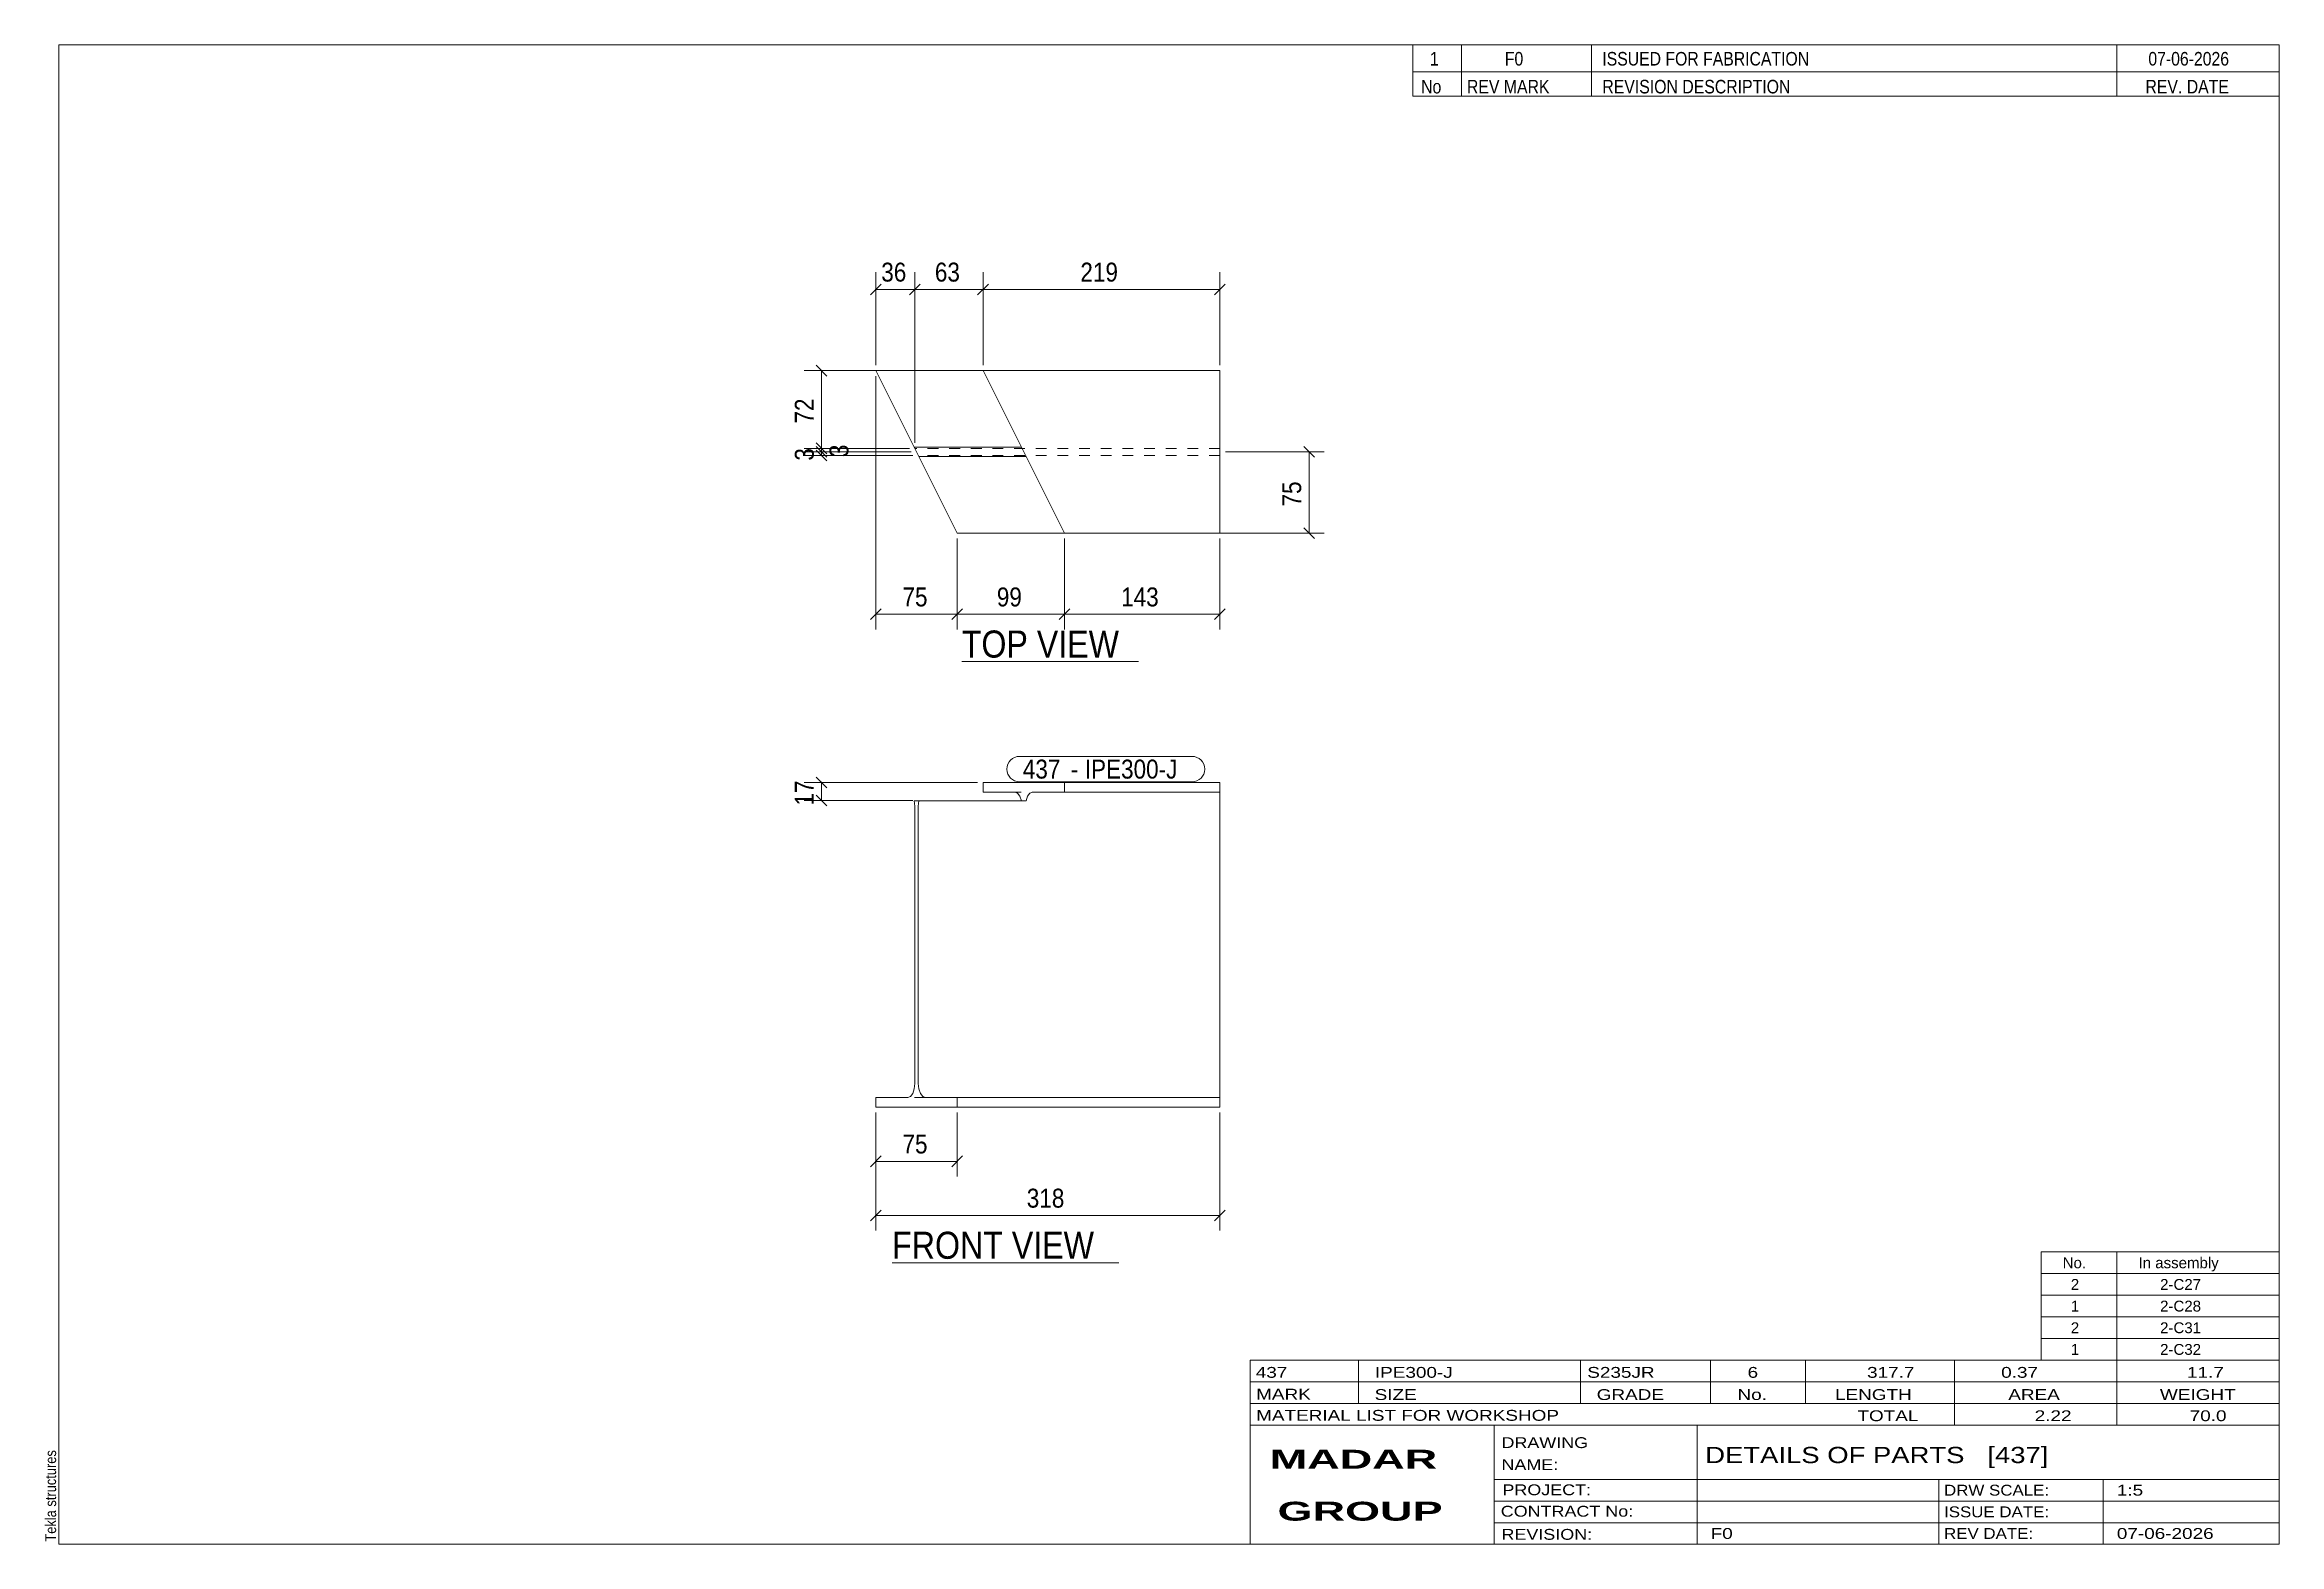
# Model space of a CAD drawing. Header units: millimetres. Extents: x 2 to 415, y 5 to 282.
import ezdxf

# ---------------------------------------------------------------- set-up
doc = ezdxf.new("R2010")
doc.units = ezdxf.units.MM
doc.linetypes.add('XKITLINE00', pattern=[0])
doc.linetypes.add('XKITLINE02', pattern=[4, 2, -2])
for name, color, linetype, lineweight in [('Dimensions', 7, 'Continuous', 0), ('DrawingSheet', 5, 'Continuous', 0), ('OtherObjectType', 7, 'Continuous', 0), ('Part', 2, 'Continuous', 0), ('PartMark', 7, 'Continuous', 0)]:
    doc.layers.add(name, color=color, linetype=linetype, lineweight=lineweight)
doc.styles.add('ARIAL', font='ARIAL.TTF')
doc.styles.add('ARIAL_BOLD', font='ARIALBD.TTF')
doc.styles.add('ARIAL_NARROW', font='ARIALN.TTF')

# ---------------------------------------------------------------- blocks, each defined once
blk = doc.blocks.new('*A1')
at = {"layer": 'Part', "color": 2, "linetype": 'XKITLINE00', "lineweight": 0}
for p, q in [((219.4, 145.74), (175.65, 145.74)), ((175.65, 143.94), (175.65, 145.74)), ((190.7, 143.94), (190.7, 145.74)), ((219.4, 143.94), (219.4, 145.74)), ((183.6, 142.34), (162.95, 142.34)), ((162.95, 142.34), (163.05, 141.34)), ((163.05, 141.34), (163.05, 90.14)), ((163.7, 141.34), (163.8, 142.34)), ((163.7, 90.14), (163.7, 141.34)), ((181.54, 143.94), (175.65, 143.94)), ((181.54, 143.94), (182.04, 143.74)), ((182.04, 143.74), (182.47, 143.18)), ((182.47, 143.18), (182.75, 142.34)), ((183.88, 143.18), (183.6, 142.34)), ((184.3, 143.74), (183.88, 143.18)), ((184.8, 143.94), (184.3, 143.74)), ((219.4, 143.94), (184.8, 143.94)), ((219.4, 143.74), (219.4, 143.94)), ((219.4, 85.74), (219.4, 143.74)), ((155.85, 85.74), (155.85, 87.54)), ((161.75, 87.54), (155.85, 87.54)), ((162.25, 87.74), (161.75, 87.54)), ((162.67, 88.3), (162.25, 87.74)), ((162.95, 89.15), (162.67, 88.3)), ((163.05, 90.14), (162.95, 89.15)), ((163.8, 89.15), (163.7, 90.14)), ((164.09, 88.3), (163.8, 89.15)), ((164.51, 87.74), (164.09, 88.3)), ((165.01, 87.54), (164.51, 87.74)), ((219.4, 87.54), (165.01, 87.54)), ((170.9, 85.74), (170.9, 87.54)), ((219.4, 85.74), (155.85, 85.74))]:
    blk.add_line(p, q, dxfattribs=at)
at = {"layer": 'Part', "color": 7, "linetype": 'XKITLINE02', "lineweight": 0}
for p, q in [((190.7, 143.94), (181.54, 143.94)), ((165.01, 87.54), (161.75, 87.54))]:
    blk.add_line(p, q, dxfattribs=at)
blk = doc.blocks.new('*A2')
at = {"layer": 'Part', "color": 2, "linetype": 'XKITLINE00', "lineweight": 0}
for p, q in [((219.4, 221.79), (155.85, 221.79)), ((155.85, 221.79), (163.8, 205.94)), ((190.7, 191.79), (175.65, 221.79)), ((219.4, 221.79), (219.4, 191.79)), ((162.95, 207.64), (182.75, 207.64)), ((163.8, 205.94), (183.6, 205.94)), ((163.8, 205.94), (170.9, 191.79)), ((190.7, 191.79), (170.9, 191.79)), ((219.4, 191.79), (190.7, 191.79))]:
    blk.add_line(p, q, dxfattribs=at)
at = {"layer": 'Part', "color": 7, "linetype": 'XKITLINE02', "lineweight": 0}
for p, q in [((219.4, 207.44), (163.05, 207.44)), ((219.4, 206.14), (163.7, 206.14))]:
    blk.add_line(p, q, dxfattribs=at)
blk = doc.blocks.new('*A3')
at = {"layer": 'DrawingSheet', "color": 5, "linetype": 'XKITLINE00', "lineweight": 0}
for p, q in [((415, 282), (5, 282)), ((5, 282), (5, 5)), ((415, 5), (415, 282)), ((5, 5), (415, 5))]:
    blk.add_line(p, q, dxfattribs=at)
at = {"layer": 'DrawingSheet', "color": 5, "style": 'ARIAL', "width": 0.85}
blk.add_text('Tekla structures', height=2, rotation=90, dxfattribs=at).set_placement((4.5, 5.5))
blk = doc.blocks.new('*A4')
at = {"layer": 'OtherObjectType', "color": 7, "linetype": 'XKITLINE00', "lineweight": 0}
for p, q in [((371, 59), (415, 59)), ((371, 55), (371, 59)), ((385, 55), (385, 59)), ((415, 55), (415, 59)), ((371, 55), (415, 55)), ((371, 51), (371, 55)), ((385, 51), (385, 55)), ((415, 51), (415, 55)), ((371, 51), (415, 51)), ((371, 47), (371, 51)), ((385, 47), (385, 51)), ((415, 47), (415, 51)), ((371, 47), (415, 47)), ((371, 43), (371, 47)), ((385, 43), (385, 47)), ((415, 43), (415, 47)), ((371, 43), (415, 43)), ((371, 39), (371, 43)), ((385, 39), (385, 43)), ((415, 39), (415, 43)), ((371, 39), (415, 39))]:
    blk.add_line(p, q, dxfattribs=at)
at = {"layer": 'OtherObjectType', "color": 7, "style": 'ARIAL_NARROW', "width": 1.211571}
for s, p in [('No.', (375, 56)), ('In assembly', (389, 56)), ('2', (376.5, 52)), ('2-C27', (392.99, 52)), ('1', (376.5, 48)), ('2-C28', (392.99, 48)), ('2', (376.5, 44)), ('2-C31', (392.99, 44)), ('1', (376.5, 40)), ('2-C32', (392.99, 40))]:
    blk.add_text(s, height=2, dxfattribs=at).set_placement(p)
blk = doc.blocks.new('*A5')
at = {"layer": 'OtherObjectType', "color": 7, "linetype": 'XKITLINE00', "lineweight": 0}
for p, q in [((255, 282), (415, 282)), ((415, 282), (255, 282)), ((255, 282), (255, 277)), ((264, 282), (264, 277)), ((288, 282), (288, 277)), ((385, 282), (385, 277)), ((415, 282), (415, 277)), ((255, 277), (415, 277)), ((255, 277), (255, 272.5)), ((255, 277), (415, 277)), ((264, 277), (264, 272.5)), ((288, 277), (288, 272.5)), ((385, 277), (385, 272.5)), ((415, 277), (415, 272.5)), ((415, 272.5), (255, 272.5))]:
    blk.add_line(p, q, dxfattribs=at)
at = {"layer": 'OtherObjectType', "color": 7, "style": 'ARIAL_NARROW'}
for s, width, p in [('1', 1.017001, (258.16, 278.15)), ('F0', 1.017001, (272, 278.15)), ('ISSUED FOR FABRICATION', 1.017001, (290, 278.15)), ('07-06-2026', 1.017001, (390.82, 278.15)), ('No', 1.02, (256.54, 273)), ('REV MARK', 1.02, (265, 273)), ('REVISION DESCRIPTION', 1.02, (290, 273)), ('REV. DATE', 1.02, (390.28, 273))]:
    blk.add_text(s, height=2.5, dxfattribs=dict(at, width=width)).set_placement(p)
blk = doc.blocks.new('*A6')
at = {"layer": 'OtherObjectType', "color": 7, "linetype": 'XKITLINE00', "lineweight": 0}
for p, q in [((225, 39), (415, 39)), ((225, 39), (225, 35)), ((225, 39), (415, 39)), ((245, 35), (245, 39)), ((286, 35), (286, 39)), ((310, 35), (310, 39)), ((327.5, 35), (327.5, 39)), ((355, 35), (355, 39)), ((385, 35), (385, 39)), ((415, 35), (415, 39)), ((225, 35), (415, 35)), ((225, 35), (225, 5)), ((225, 35), (415, 35)), ((245, 31), (245, 35)), ((286, 31), (286, 35)), ((310, 31), (310, 35)), ((327.5, 31), (327.5, 35)), ((355, 31), (355, 35)), ((385, 31), (385, 35)), ((415, 31), (415, 35)), ((225, 31), (415, 31)), ((355, 27), (355, 31)), ((385, 27), (385, 31)), ((415, 27), (415, 31)), ((225, 27), (415, 27)), ((270, 21), (270, 27)), ((307.5, 17), (307.5, 27)), ((415, 21), (415, 27)), ((270, 21), (270, 5)), ((415, 17), (415, 21)), ((270, 17), (415, 17)), ((307.5, 5), (307.5, 17)), ((352.16, 13), (352.16, 17)), ((382.5, 5), (382.5, 17)), ((415, 13), (415, 17)), ((270, 13), (415, 13)), ((352.16, 5), (352.16, 13)), ((415, 9), (415, 13)), ((270, 9), (415, 9)), ((415, 5), (415, 9)), ((225, 5), (415, 5)), ((262.5, 5), (415, 5))]:
    blk.add_line(p, q, dxfattribs=at)
at = {"layer": 'OtherObjectType', "color": 7, "style": 'ARIAL_NARROW'}
for s, height, width, p in [('437', 2, 1.525501, (226.01, 35.76)), ('IPE300-J', 2, 1.525501, (248, 35.76)), ('S235JR', 2, 1.525501, (287.22, 35.76)), ('6', 2, 1.525501, (316.82, 35.76)), ('317.7', 2, 1.525501, (338.88, 35.76)), ('0.37', 2, 1.525501, (363.64, 35.76)), ('11.7', 2, 1.525501, (397.96, 35.76)), ('MARK', 2, 1.525501, (226.08, 31.73)), ('SIZE', 2, 1.525501, (247.96, 31.66)), ('GRADE', 2, 1.525501, (288.96, 31.66)), ('No.', 2, 1.525501, (314.96, 31.66)), ('LENGTH', 2, 1.525501, (332.96, 31.66)), ('AREA', 2, 1.525501, (364.96, 31.66)), ('WEIGHT', 2, 1.525501, (392.96, 31.66)), ('MATERIAL LIST FOR WORKSHOP', 2, 1.525501, (226.08, 27.82)), ('TOTAL', 2, 1.525501, (337.1, 27.75)), ('2.22', 2, 1.525501, (369.83, 27.75)), ('70.0', 2, 1.525501, (398.45, 27.75)), ('DRAWING', 2, 1.445, (271.38, 22.78)), ('NAME:', 2, 1.445, (271.38, 18.72)), ('DETAILS OF PARTS   [437]', 3, 1.474651, (309, 20)), ('PROJECT:', 2, 1.445, (271.55, 14.07)), ('DRW SCALE:', 2, 1.36, (353.1, 14)), ('1:5', 2, 1.525501, (385, 14)), ('CONTRACT No:', 2, 1.445, (271.25, 10.11)), ('ISSUE DATE:', 2, 1.36, (353.1, 10)), ('REVISION:', 2, 1.445, (271.38, 5.84)), ('F0', 2, 1.525501, (310, 6)), ('REV DATE:', 2, 1.36, (353.1, 6)), ('07-06-2026', 2, 1.525501, (385, 6))]:
    blk.add_text(s, height=height, dxfattribs=dict(at, width=width)).set_placement(p)
at = {"layer": 'OtherObjectType', "color": 1, "style": 'ARIAL_BOLD', "width": 1.7}
for s, p in [('MADAR ', (228.58, 18.97)), ('GROUP', (230.03, 9.37))]:
    blk.add_text(s, height=3.5, dxfattribs=at).set_placement(p)
blk = doc.blocks.new('*A7')
at = {"layer": 'Dimensions', "color": 7, "linetype": 'XKITLINE00', "lineweight": 0}
for p, q in [((155.85, 84.74), (155.85, 62.94)), ((219.4, 84.74), (219.4, 62.94)), ((156.84, 66.73), (154.86, 64.75)), ((220.39, 66.73), (218.41, 64.75)), ((155.85, 65.74), (219.4, 65.74))]:
    blk.add_line(p, q, dxfattribs=at)
at = {"layer": 'Dimensions', "color": 3}
for p in [(155.85, 65.74), (219.4, 65.74)]:
    blk.add_point(p, dxfattribs=at)
at = {"layer": 'Dimensions', "color": 3, "style": 'ARIAL', "width": 0.85}
blk.add_text('318', height=3.5, dxfattribs=at).set_placement((183.73, 67.19))
blk = doc.blocks.new('*A8')
at = {"layer": 'Dimensions', "color": 7, "linetype": 'XKITLINE00', "lineweight": 0}
for p, q in [((155.85, 84.74), (155.85, 72.94)), ((170.9, 84.74), (170.9, 72.94)), ((156.84, 76.73), (154.86, 74.75)), ((155.85, 75.74), (170.9, 75.74)), ((171.89, 76.73), (169.91, 74.75))]:
    blk.add_line(p, q, dxfattribs=at)
at = {"layer": 'Dimensions', "color": 3}
for p in [(155.85, 75.74), (170.9, 75.74)]:
    blk.add_point(p, dxfattribs=at)
at = {"layer": 'Dimensions', "color": 3, "style": 'ARIAL', "width": 0.85}
blk.add_text('75', height=3.5, dxfattribs=at).set_placement((160.78, 77.19))
blk = doc.blocks.new('*A9')
at = {"layer": 'Dimensions', "color": 7, "linetype": 'XKITLINE00', "lineweight": 0}
for p, q in [((174.65, 145.74), (142.65, 145.74)), ((144.86, 146.73), (146.84, 144.75)), ((145.85, 142.37), (145.85, 145.74)), ((162.7, 142.37), (142.65, 142.37)), ((144.86, 143.36), (146.84, 141.38))]:
    blk.add_line(p, q, dxfattribs=at)
at = {"layer": 'Dimensions', "color": 3}
for p in [(145.85, 145.74), (145.85, 142.37)]:
    blk.add_point(p, dxfattribs=at)
at = {"layer": 'Dimensions', "color": 3, "style": 'ARIAL', "width": 0.85}
blk.add_text('17', height=3.5, rotation=90.0002, dxfattribs=at).set_placement((144.4, 141.46))
blk = doc.blocks.new('*A10')
at = {"layer": 'PartMark', "color": 7, "linetype": 'XKITLINE00', "lineweight": 0}
for p, q in [((182.4, 150.54), (214.24, 150.54)), ((182.4, 145.84), (214.24, 145.84))]:
    blk.add_line(p, q, dxfattribs=at)
for centre, start, end in [((182.4, 148.19), 90, 270), ((214.24, 148.19), 270, 90)]:
    blk.add_arc(centre, 2.35, start, end, dxfattribs=at)
at = {"layer": 'PartMark', "color": 1, "style": 'ARIAL', "width": 0.85}
blk.add_text('437', height=3.5, dxfattribs=at).set_placement((183, 146.44))
at = {"layer": 'PartMark', "color": 3, "style": 'ARIAL', "width": 0.85}
for s, p in [('IPE300-J', (194.44, 146.44)), ('-', (191.84, 146.44))]:
    blk.add_text(s, height=3.5, dxfattribs=at).set_placement(p)
blk = doc.blocks.new('*A11')
at = {"layer": 'OtherObjectType', "color": 7, "linetype": 'XKITLINE00', "lineweight": 0}
blk.add_line((158.87, 56.99), (200.73, 56.99), dxfattribs=at)
at = {"layer": 'OtherObjectType', "color": 3, "style": 'ARIAL', "width": 0.85}
blk.add_text('FRONT VIEW', height=5, dxfattribs=at).set_placement((158.87, 57.74))
blk = doc.blocks.new('*A12')
at = {"layer": 'Dimensions', "color": 7, "linetype": 'XKITLINE00', "lineweight": 0}
for p, q in [((155.85, 220.79), (155.85, 173.99)), ((170.9, 190.79), (170.9, 173.99)), ((156.84, 177.78), (154.86, 175.8)), ((171.89, 177.78), (169.91, 175.8)), ((155.85, 176.79), (170.9, 176.79))]:
    blk.add_line(p, q, dxfattribs=at)
at = {"layer": 'Dimensions', "color": 3}
for p in [(155.85, 176.79), (170.9, 176.79)]:
    blk.add_point(p, dxfattribs=at)
at = {"layer": 'Dimensions', "color": 3, "style": 'ARIAL', "width": 0.85}
blk.add_text('75', height=3.5, dxfattribs=at).set_placement((160.78, 178.24))
blk = doc.blocks.new('*A13')
at = {"layer": 'Dimensions', "color": 7, "linetype": 'XKITLINE00', "lineweight": 0}
for p, q in [((170.9, 190.79), (170.9, 173.99)), ((190.7, 190.79), (190.7, 173.99)), ((171.89, 177.78), (169.91, 175.8)), ((191.69, 177.78), (189.71, 175.8)), ((170.9, 176.79), (190.7, 176.79))]:
    blk.add_line(p, q, dxfattribs=at)
at = {"layer": 'Dimensions', "color": 3}
for p in [(170.9, 176.79), (190.7, 176.79)]:
    blk.add_point(p, dxfattribs=at)
at = {"layer": 'Dimensions', "color": 3, "style": 'ARIAL', "width": 0.85}
blk.add_text('99', height=3.5, dxfattribs=at).set_placement((178.2, 178.24))
blk = doc.blocks.new('*A14')
at = {"layer": 'Dimensions', "color": 7, "linetype": 'XKITLINE00', "lineweight": 0}
for p, q in [((190.7, 190.79), (190.7, 173.99)), ((219.4, 190.79), (219.4, 173.99)), ((191.69, 177.78), (189.71, 175.8)), ((220.39, 177.78), (218.41, 175.8)), ((190.7, 176.79), (219.4, 176.79))]:
    blk.add_line(p, q, dxfattribs=at)
at = {"layer": 'Dimensions', "color": 3}
for p in [(190.7, 176.79), (219.4, 176.79)]:
    blk.add_point(p, dxfattribs=at)
at = {"layer": 'Dimensions', "color": 3, "style": 'ARIAL', "width": 0.85}
blk.add_text('143', height=3.5, dxfattribs=at).set_placement((201.15, 178.24))
blk = doc.blocks.new('*A15')
at = {"layer": 'Dimensions', "color": 7, "linetype": 'XKITLINE00', "lineweight": 0}
for p, q in [((220.4, 206.79), (238.65, 206.79)), ((234.86, 207.78), (236.84, 205.8)), ((235.85, 191.79), (235.85, 206.79)), ((191.7, 191.79), (238.65, 191.79)), ((234.86, 192.78), (236.84, 190.8))]:
    blk.add_line(p, q, dxfattribs=at)
at = {"layer": 'Dimensions', "color": 3}
for p in [(235.85, 206.79), (235.85, 191.79)]:
    blk.add_point(p, dxfattribs=at)
at = {"layer": 'Dimensions', "color": 3, "style": 'ARIAL', "width": 0.85}
blk.add_text('75', height=3.5, rotation=90.0002, dxfattribs=at).set_placement((234.4, 196.7))
blk = doc.blocks.new('*A16')
at = {"layer": 'Dimensions', "color": 7, "linetype": 'XKITLINE00', "lineweight": 0}
for p, q in [((162.38, 206.79), (142.65, 206.79)), ((144.86, 207.78), (146.84, 205.8)), ((144.86, 207.13), (146.84, 205.15)), ((145.85, 206.14), (145.85, 206.79)), ((162.7, 206.14), (142.65, 206.14))]:
    blk.add_line(p, q, dxfattribs=at)
at = {"layer": 'Dimensions', "color": 3}
for p in [(145.85, 206.79), (145.85, 206.14)]:
    blk.add_point(p, dxfattribs=at)
at = {"layer": 'Dimensions', "color": 3, "style": 'ARIAL', "width": 0.85}
blk.add_text('3', height=3.5, rotation=90.0002, dxfattribs=at).set_placement((144.4, 205.17))
blk = doc.blocks.new('*A17')
at = {"layer": 'Dimensions', "color": 7, "linetype": 'XKITLINE00', "lineweight": 0}
for p, q in [((162.05, 207.44), (143.05, 207.44)), ((162.38, 206.79), (143.05, 206.79)), ((144.86, 208.43), (146.84, 206.45)), ((144.86, 207.78), (146.84, 205.8)), ((145.85, 206.79), (145.85, 207.44))]:
    blk.add_line(p, q, dxfattribs=at)
at = {"layer": 'Dimensions', "color": 3}
for p in [(145.85, 207.44), (145.85, 206.79)]:
    blk.add_point(p, dxfattribs=at)
at = {"layer": 'Dimensions', "color": 3, "style": 'ARIAL', "width": 0.85}
blk.add_text('3', height=3.5, rotation=90.0002, dxfattribs=at).set_placement((150.8, 205.82))
blk = doc.blocks.new('*A18')
at = {"layer": 'Dimensions', "color": 7, "linetype": 'XKITLINE00', "lineweight": 0}
for p, q in [((174.65, 221.79), (142.65, 221.79)), ((144.86, 222.78), (146.84, 220.8)), ((145.85, 207.44), (145.85, 221.79)), ((162.05, 207.44), (142.65, 207.44)), ((144.86, 208.43), (146.84, 206.45))]:
    blk.add_line(p, q, dxfattribs=at)
at = {"layer": 'Dimensions', "color": 3}
for p in [(145.85, 221.79), (145.85, 207.44)]:
    blk.add_point(p, dxfattribs=at)
at = {"layer": 'Dimensions', "color": 3, "style": 'ARIAL', "width": 0.85}
blk.add_text('72', height=3.5, rotation=90.0002, dxfattribs=at).set_placement((144.4, 212.02))
blk = doc.blocks.new('*A19')
at = {"layer": 'Dimensions', "color": 7, "linetype": 'XKITLINE00', "lineweight": 0}
for p, q in [((155.85, 222.79), (155.85, 239.99)), ((163.05, 208.44), (163.05, 239.99)), ((156.84, 237.78), (154.86, 235.8)), ((155.85, 236.79), (163.05, 236.79)), ((164.04, 237.78), (162.06, 235.8))]:
    blk.add_line(p, q, dxfattribs=at)
at = {"layer": 'Dimensions', "color": 3}
for p in [(155.85, 236.79), (163.05, 236.79)]:
    blk.add_point(p, dxfattribs=at)
at = {"layer": 'Dimensions', "color": 3, "style": 'ARIAL', "width": 0.85}
blk.add_text('36', height=3.5, dxfattribs=at).set_placement((156.86, 238.24))
blk = doc.blocks.new('*A20')
at = {"layer": 'Dimensions', "color": 7, "linetype": 'XKITLINE00', "lineweight": 0}
for p, q in [((163.05, 208.44), (163.05, 239.99)), ((175.65, 222.79), (175.65, 239.99)), ((164.04, 237.78), (162.06, 235.8)), ((163.05, 236.79), (175.65, 236.79)), ((176.64, 237.78), (174.66, 235.8))]:
    blk.add_line(p, q, dxfattribs=at)
at = {"layer": 'Dimensions', "color": 3}
for p in [(163.05, 236.79), (175.65, 236.79)]:
    blk.add_point(p, dxfattribs=at)
at = {"layer": 'Dimensions', "color": 3, "style": 'ARIAL', "width": 0.85}
blk.add_text('63', height=3.5, dxfattribs=at).set_placement((166.76, 238.24))
blk = doc.blocks.new('*A21')
at = {"layer": 'Dimensions', "color": 7, "linetype": 'XKITLINE00', "lineweight": 0}
for p, q in [((175.65, 222.79), (175.65, 239.99)), ((219.4, 222.79), (219.4, 239.99)), ((176.64, 237.78), (174.66, 235.8)), ((175.65, 236.79), (219.4, 236.79)), ((220.39, 237.78), (218.41, 235.8))]:
    blk.add_line(p, q, dxfattribs=at)
at = {"layer": 'Dimensions', "color": 3}
for p in [(175.65, 236.79), (219.4, 236.79)]:
    blk.add_point(p, dxfattribs=at)
at = {"layer": 'Dimensions', "color": 3, "style": 'ARIAL', "width": 0.85}
blk.add_text('219', height=3.5, dxfattribs=at).set_placement((193.63, 238.24))
blk = doc.blocks.new('*A22')
at = {"layer": 'OtherObjectType', "color": 7, "linetype": 'XKITLINE00', "lineweight": 0}
blk.add_line((171.73, 168.04), (204.33, 168.04), dxfattribs=at)
at = {"layer": 'OtherObjectType', "color": 3, "style": 'ARIAL', "width": 0.85}
blk.add_text('TOP VIEW', height=5, dxfattribs=at).set_placement((171.73, 168.79))

msp = doc.modelspace()

# ---------------------------------------------------------------- block references
at = {"lineweight": 0}
for name in ['*A3', '*A5', '*A19', '*A20', '*A21', '*A18', '*A12', '*A2', '*A16', '*A17', '*A15', '*A13', '*A14', '*A22', '*A10', '*A9', '*A1', '*A7', '*A8', '*A11', '*A4', '*A6']:
    msp.add_blockref(name, (0, 0), dxfattribs=at)

doc.saveas('drawing.dxf')
